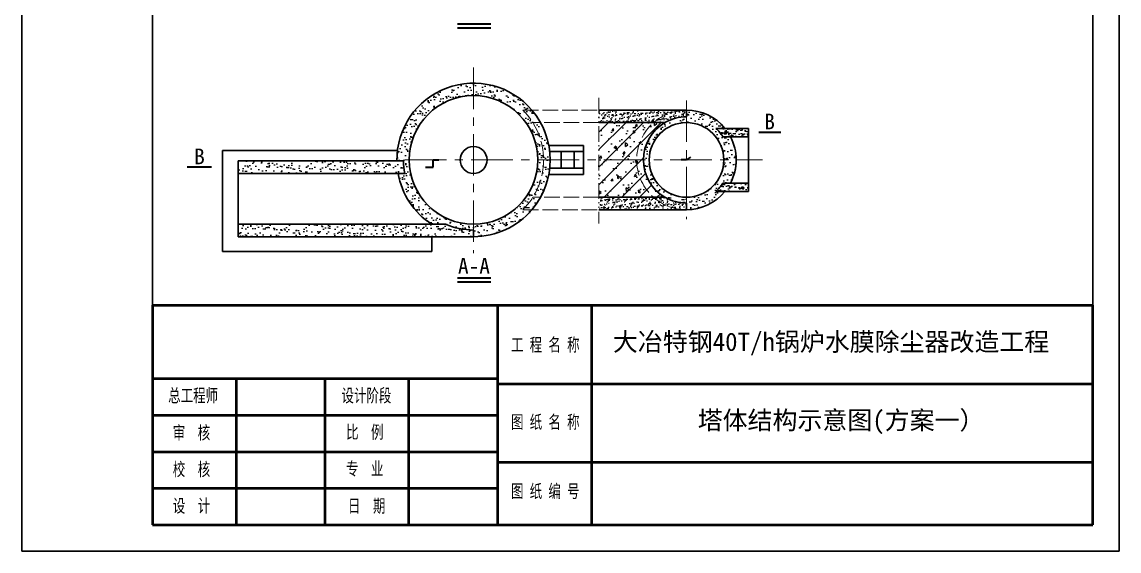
# Model space of a CAD drawing. Header units: millimetres. Extents: x 0 to 210, y 0 to 290.
# Drawn here: x 0 to 210, y 0 to 101.2 of the extents above; entities that cross this region are included whole.
import ezdxf
from ezdxf.enums import TextEntityAlignment as Align

# ---------------------------------------------------------------- set-up
doc = ezdxf.new("R2010")
doc.units = ezdxf.units.MM
doc.header["$LTSCALE"] = 0.25
for name, pattern in [('ACAD_ISO02W100', [15, 12, -3]), ('ACAD_ISO12W100', [21, 12, -3, 0, -3, 0, -3]), ('CENTER', [50.8, 31.75, -6.35, 6.35, -6.35])]:
    doc.linetypes.add(name, pattern=pattern)
for name, color, linetype, lineweight in [('中心线层', 1, 'CENTER', 13), ('剖面线层', 2, 'Continuous', 25), ('双点划线层', 6, 'ACAD_ISO12W100', 13), ('粗实线', 7, 'Continuous', 40), ('虚线层', 6, 'ACAD_ISO02W100', 13), ('轮廓实线层', 7, 'Continuous', 30)]:
    doc.layers.add(name, color=color, linetype=linetype, lineweight=lineweight)
doc.layers.add('自定义块', color=7, linetype='Continuous')
doc.styles.add('2.5', font='SimSun.ttf', dxfattribs={"width": 0.7, "height": 2.5})
doc.styles.get("Standard").update_dxf_attribs({"font": 'SimSun.ttf'})

msp = doc.modelspace()

# ---------------------------------------------------------------- hatches: boundary and pattern name
at = {"layer": '剖面线层'}
h = msp.add_hatch(dxfattribs=at)
h.set_pattern_fill('AR-SAND', color=256, scale=0.035, style=0)
h.paths.add_polyline_path([(99.267, 81.95), (97.789, 81.95, 0.0570688), (95.881, 84.331), (97.614, 84.331, 0.2196822), (86.441, 89.489), (86.441, 87.108, -0.4142136), (98.741, 74.808), (101.121, 74.808, 0.1277062)])
h.paths.add_polyline_path([(101.121, 74.808), (98.741, 74.808, -0.4142136), (86.441, 62.508), (86.441, 60.128, 0.2196822), (97.614, 65.286), (95.881, 65.286, 0.0570688), (97.789, 67.666), (99.267, 67.666, 0.1277062)])
h.paths.add_polyline_path([(99.267, 67.666), (97.789, 67.666, -0.0570688), (95.881, 65.286), (97.614, 65.286, 0.0494735)], flags=17)
h.paths.add_polyline_path([(97.614, 84.331), (95.881, 84.331, -0.0570688), (97.789, 81.95), (99.267, 81.95, 0.0494735)], flags=17)
h.paths.add_polyline_path([(86.441, 89.489, 0.4181773), (71.762, 74.61), (73.034, 74.61, 0.0447201), (73.282, 72.229, -0.000003), (73.282, 72.229), (71.989, 72.229, 0.2070651), (78.426, 62.508), (81.102, 62.508, 0.1027413), (86.441, 61.399), (86.441, 62.508, -0.4142136), (74.141, 74.808, -0.4142136), (86.441, 87.108)])
h = msp.add_hatch(dxfattribs=at)
h.set_pattern_fill('AR-SAND', color=256, scale=0.02, angle=45, style=0)
h.paths.add_polyline_path([(127.2, 84.331), (110.447, 84.331), (110.447, 81.95), (120.901, 81.95, -0.1826758)])
h.paths.add_polyline_path([(127.2, 83.052), (127.2, 84.331, 0.1826758), (120.901, 81.95), (123.082, 81.95, -0.0000085), (123.082, 81.95, -0.131504)])
h.paths.add_polyline_path([(123.082, 67.666), (120.901, 67.666, 0.1826758), (127.2, 65.286), (127.2, 66.564, -0.1315127)])
h.paths.add_polyline_path([(120.901, 67.666), (110.447, 67.666), (110.447, 65.286), (127.2, 65.286, -0.1826758)])
h = msp.add_hatch(dxfattribs=at)
h.set_pattern_fill('AR-SAND', color=256, scale=0.035, angle=45, style=0)
h.paths.add_polyline_path([(135.621, 79.254), (134.143, 79.254, 0.0629477), (132.818, 80.842, -0.0000243), (132.819, 80.841), (134.568, 80.841, 0.2248471), (127.2, 84.331), (127.2, 83.052), (127.2, 81.95, -0.4142136), (134.342, 74.808), (136.722, 74.808, 0.1220386)])
h.paths.add_polyline_path([(134.568, 68.775), (132.819, 68.775, 0.0629233), (134.143, 70.362), (135.621, 70.362, 0.1220386), (136.722, 74.808), (134.342, 74.808, -0.4142136), (127.2, 67.666), (127.2, 65.286, 0.2248471)])
h.paths.add_polyline_path([(120.058, 74.808), (118.956, 74.808, 0.2681056), (123.082, 67.666, 0.131504), (127.2, 66.564), (127.2, 67.666, -0.4142136)])
h.paths.add_polyline_path([(127.2, 81.95), (127.2, 83.052, 0.131504), (123.082, 81.95, 0.2681056), (118.956, 74.808), (120.058, 74.808, -0.4142136)])
h = msp.add_hatch(dxfattribs=at)
h.set_pattern_fill('LINE', color=256, scale=0.75, angle=45, style=0)
h.paths.add_polyline_path([(123.082, 81.95), (120.901, 81.95, 0.2152504), (117.677, 74.808), (118.956, 74.808, -0.2680965)])
h.paths.add_polyline_path([(118.956, 74.808), (117.677, 74.808, 0.2152504), (120.901, 67.666), (123.082, 67.666, -0.2680965)])
h.paths.add_polyline_path([(120.901, 81.95), (110.447, 81.95), (110.447, 74.808), (117.677, 74.808, -0.2152504)])
h.paths.add_polyline_path([(117.677, 74.808), (110.447, 74.808), (110.447, 67.666), (120.901, 67.666, -0.2152504)])
h = msp.add_hatch(dxfattribs=at)
h.set_pattern_fill('AR-CONC', color=256, scale=0.025, angle=45, style=0)
h.paths.add_polyline_path([(123.082, 81.95), (120.901, 81.95, 0.2152504), (117.677, 74.808), (118.956, 74.808, -0.2680965)])
h.paths.add_polyline_path([(118.956, 74.808), (117.677, 74.808, 0.2152504), (120.901, 67.666), (123.082, 67.666, -0.2680965)])
h.paths.add_polyline_path([(117.677, 74.808), (110.447, 74.808), (110.447, 67.666), (120.901, 67.666, -0.2152504)])
h.paths.add_polyline_path([(120.901, 81.95), (110.447, 81.95), (110.447, 74.808), (117.677, 74.808, -0.2152504)])
h = msp.add_hatch(dxfattribs=at)
h.set_pattern_fill('AR-SAND', color=256, scale=0.02, angle=30, style=0)
h.paths.add_polyline_path([(139.103, 79.254), (139.103, 80.841), (132.819, 80.841, -0.0629233), (134.143, 79.254)])
h.paths.add_polyline_path([(139.103, 68.775), (139.103, 70.362), (134.143, 70.362, -0.0629233), (132.819, 68.775)])
h = msp.add_hatch(dxfattribs=at)
h.set_pattern_fill('AR-SAND', color=256, scale=0.035, angle=30, style=0)
h.paths.add_polyline_path([(73.034, 74.61), (41.417, 74.61), (41.417, 72.229), (73.282, 72.229, -0.0447171)])
h.paths.add_polyline_path([(81.102, 62.508), (41.417, 62.508), (41.417, 60.128), (86.441, 60.128), (86.441, 61.399, -0.1027413)])

# ---------------------------------------------------------------- linework, layer by layer
at = {"layer": '中心线层'}
for p, q in [((86.441, 92.453), (86.441, 56.941)), ((127.2, 86.174), (127.2, 63.448)), ((73.308, 74.808), (141.782, 74.808))]:
    msp.add_line(p, q, dxfattribs=at)
at = {"layer": '双点划线层'}
msp.add_line((110.447, 86.704), (110.447, 62.665), dxfattribs=at)
at = {"layer": '粗实线'}
for p, q in [((83.356, 100.809), (89.778, 100.809)), ((83.356, 100.072), (89.778, 100.072)), ((134.679, 80.088), (134.307, 79.825)), ((134.679, 80.088), (135.244, 80.088)), ((141.034, 80.088), (145.276, 80.088)), ((78.71, 73.414), (78.71, 74.808)), ((78.71, 74.808), (79.8, 74.808)), ((127.2, 74.808), (126.173, 74.808)), ((127.943, 75.335), (127.2, 74.808)), ((36.307, 73.414), (31.616, 73.414)), ((77.227, 73.414), (78.71, 73.414)), ((83.356, 52.258), (89.778, 52.258)), ((83.356, 51.521), (89.778, 51.521))]:
    msp.add_line(p, q, dxfattribs=at)
at = {"layer": '自定义块', "lineweight": 50}
for p, q in [((25, 47), (205, 47)), ((25, 47), (25, 5)), ((91, 47), (91, 5)), ((109, 47), (109, 5)), ((205, 5), (205, 47)), ((25, 33), (91, 33)), ((41, 33), (41, 5)), ((58, 33), (58, 5)), ((74, 33), (74, 5)), ((91, 32), (205, 32)), ((25, 26), (91, 26)), ((25, 19), (91, 19)), ((91, 17), (205, 17)), ((25, 12), (91, 12)), ((25, 5), (205, 5))]:
    msp.add_line(p, q, dxfattribs=at)
at = {"layer": '虚线层'}
for p, q in [((95.881, 84.331), (110.447, 84.331)), ((110.436, 81.95), (97.789, 81.95)), ((110.436, 67.666), (97.789, 67.666)), ((95.881, 65.286), (110.447, 65.286))]:
    msp.add_line(p, q, dxfattribs=at)
for centre, radius, start, end in [((86.441, 74.808), 13.409, 314.75088, 45.24912), ((127.2, 74.808), 9.523, 90, 270)]:
    msp.add_arc(centre, radius, start, end, dxfattribs=at)
at = {"layer": '轮廓实线层'}
for p, q in [((0, 0), (0, 290)), ((210, 290), (210, 0)), ((25, 5), (25, 285)), ((205, 285), (205, 5)), ((127.2, 84.331), (110.447, 84.331)), ((127.2, 83.052), (127.2, 84.331)), ((123.082, 81.95), (110.447, 81.95)), ((132.819, 80.841), (139.103, 80.841)), ((139.103, 80.841), (139.103, 68.775)), ((134.143, 79.254), (139.103, 79.254)), ((71.875, 76.637), (38.394, 76.637)), ((38.394, 76.637), (38.394, 57.269)), ((100.856, 77.586), (107.47, 77.586)), ((101.035, 76.395), (107.47, 76.395)), ((103.243, 76.395), (103.243, 73.221)), ((105.696, 76.395), (105.696, 73.221)), ((107.47, 72.031), (107.47, 77.586)), ((73.034, 74.61), (41.417, 74.61)), ((41.417, 74.61), (41.417, 60.128)), ((73.282, 72.229), (41.417, 72.229)), ((100.856, 72.031), (107.47, 72.031)), ((101.035, 73.221), (107.47, 73.221)), ((134.143, 70.362), (139.103, 70.362)), ((123.082, 67.666), (110.447, 67.666)), ((132.819, 68.775), (139.103, 68.775)), ((127.2, 65.286), (110.447, 65.286)), ((127.2, 65.286), (127.2, 66.564)), ((25, 65), (25, 5)), ((205, 5), (205, 65)), ((81.102, 62.508), (41.417, 62.508)), ((86.441, 61.399), (86.441, 60.128)), ((86.441, 60.128), (41.417, 60.128)), ((78.426, 60.128), (78.426, 57.269)), ((78.426, 57.269), (38.394, 57.269)), ((25, 5), (205, 5)), ((210, 0), (0, 0))]:
    msp.add_line(p, q, dxfattribs=at)
for centre, radius in [((86.441, 74.808), 12.3), ((127.2, 74.808), 7.142), ((86.441, 74.808), 2.579)]:
    msp.add_circle(centre, radius, dxfattribs=at)
for centre, radius, start, end in [((86.441, 74.808), 14.681, 40.43979, 180.77429), ((86.441, 74.808), 14.681, 319.56021, 40.43979), ((127.2, 74.808), 9.523, 39.31182, 90), ((127.2, 74.808), 8.244, 119.96655, 240.03345), ((127.2, 74.808), 8.244, 90, 119.96655), ((127.2, 74.808), 8.244, 32.63399, 47.03596), ((127.2, 74.808), 9.523, 332.16844, 27.83156), ((86.441, 74.808), 13.409, 180.84774, 191.08931), ((86.441, 74.808), 14.681, 190.11798, 236.9125), ((127.2, 74.808), 8.244, 312.96404, 327.36601), ((127.2, 74.808), 8.244, 240.03345, 270), ((127.2, 74.808), 9.523, 270, 320.68818), ((86.441, 74.808), 14.681, 270, 319.56021), ((86.441, 74.808), 13.409, 246.53576, 270)]:
    msp.add_arc(centre, radius, start, end, dxfattribs=at)

# ---------------------------------------------------------------- texts
at = {"layer": '自定义块', "style": '2.5', "width": 0.7}
for s, p in [('工 程 名 称', (93.613, 37.459)), ('总工程师', (27.994, 27.75)), ('设计阶段', (61.167, 27.75)), ('图 纸 名 称', (93.613, 22.698)), ('审\u3000核', (28.874, 20.648)), ('比\u3000例', (62.047, 20.773)), ('校\u3000核', (28.874, 13.648)), ('专\u3000业', (62.047, 13.754)), ('图 纸 编 号', (93.613, 9.457)), ('设\u3000计', (28.874, 6.648)), ('日\u3000期', (62.41, 6.648))]:
    msp.add_text(s, height=2.5, dxfattribs=at).set_placement(p, align=Align.BOTTOM_LEFT)
at = {"layer": '轮廓实线层', "attachment_point": 1}
for s, insert, char_height, width in [('B', (142.087, 83.654), 3, 4.72691), ('B', (32.956, 76.98), 3, 4.72691), ('{\\H1.2x;A-A}', (83.459, 56.029), 2.5, 12.20985), ('{\\H1.4x;大冶特钢40T/h锅炉水膜除尘器改造工程}', (113.117, 41.779), 2.5, 96), ('{\\H1.4x;塔体结构示意图(方案一）}', (129.35, 26.779), 2.5, 96)]:
    msp.add_mtext(s, dxfattribs=dict(at, insert=insert, char_height=char_height, width=width))

doc.saveas('drawing.dxf')
